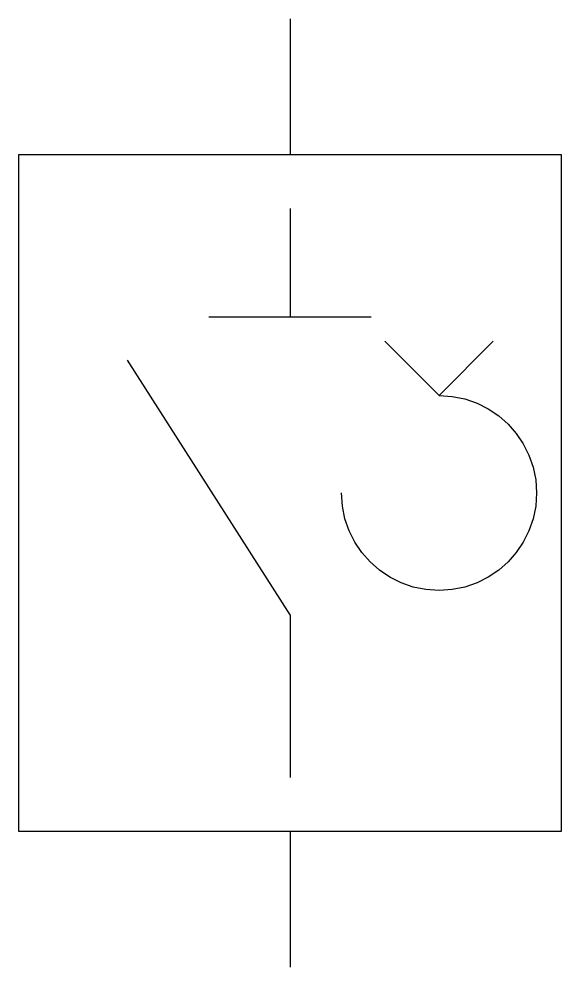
# Model space of a CAD drawing. Header units: millimetres. Extents: x -5 to 5, y -17.5 to 0.
import ezdxf
from ezdxf.enums import TextEntityAlignment as Align

# ---------------------------------------------------------------- set-up
doc = ezdxf.new("R2010")
doc.units = ezdxf.units.MM
doc.layers.get('0').update_dxf_attribs({"linetype": 'CONTINUOUS'})
doc.styles.add('ARIAL', font='arial.ttf')

# ---------------------------------------------------------------- blocks, each defined once
blk = doc.blocks.new('291_E_MV_SLD_IEC60617_recloser')
at = {"true_color": 0x0000ff}
for p, q in [((0, 0), (0, -2.5)), ((0, -3.5), (0, -5.5)), ((-1.5, -5.5), (1.5, -5.5)), ((0, -11), (-3, -6.3)), ((0, -11), (0, -14)), ((0, -15), (0, -17.5))]:
    blk.add_line(p, q, dxfattribs=at)
blk.add_lwpolyline([(-5, -2.5), (5, -2.5), (5, -15), (-5, -15)], close=True, dxfattribs=at)
for points in [[(1.75, -5.95), (2.75, -6.95), (3.75, -5.95)], [(2.75, -6.95), (2.994, -6.966), (3.228, -7.014), (3.451, -7.091), (3.658, -7.196), (3.85, -7.325), (4.023, -7.477), (4.175, -7.65), (4.304, -7.842), (4.409, -8.049), (4.486, -8.272), (4.534, -8.506), (4.55, -8.75), (4.534, -8.994), (4.486, -9.228), (4.409, -9.451), (4.304, -9.658), (4.175, -9.85), (4.023, -10.023), (3.85, -10.175), (3.658, -10.304), (3.451, -10.409), (3.228, -10.486), (2.994, -10.534), (2.75, -10.55), (2.506, -10.534), (2.272, -10.486), (2.049, -10.409), (1.842, -10.304), (1.65, -10.175), (1.477, -10.023), (1.325, -9.85), (1.196, -9.658), (1.091, -9.451), (1.014, -9.228), (0.966, -8.994), (0.95, -8.75)]]:
    blk.add_lwpolyline(points, dxfattribs=at)
at = {"true_color": 0x0000ff, "style": 'ARIAL'}
blk.add_attdef('TAG', text='', height=2.5, dxfattribs=at).set_placement((-7, -2.2), align=Align.RIGHT)
at = {"color": 7, "style": 'ARIAL'}
for tag, p in [('VOLTAGE', (-7, -9)), ('CURRENT', (-7, -12)), ('SHOTS', (-7, -15)), ('MANUFACTURER', (-7, -18))]:
    blk.add_attdef(tag, text='', height=1.7, dxfattribs=at).set_placement(p, align=Align.RIGHT)

msp = doc.modelspace()

# ---------------------------------------------------------------- block references
msp.add_blockref('291_E_MV_SLD_IEC60617_recloser', (0, 0))

doc.saveas('drawing.dxf')
